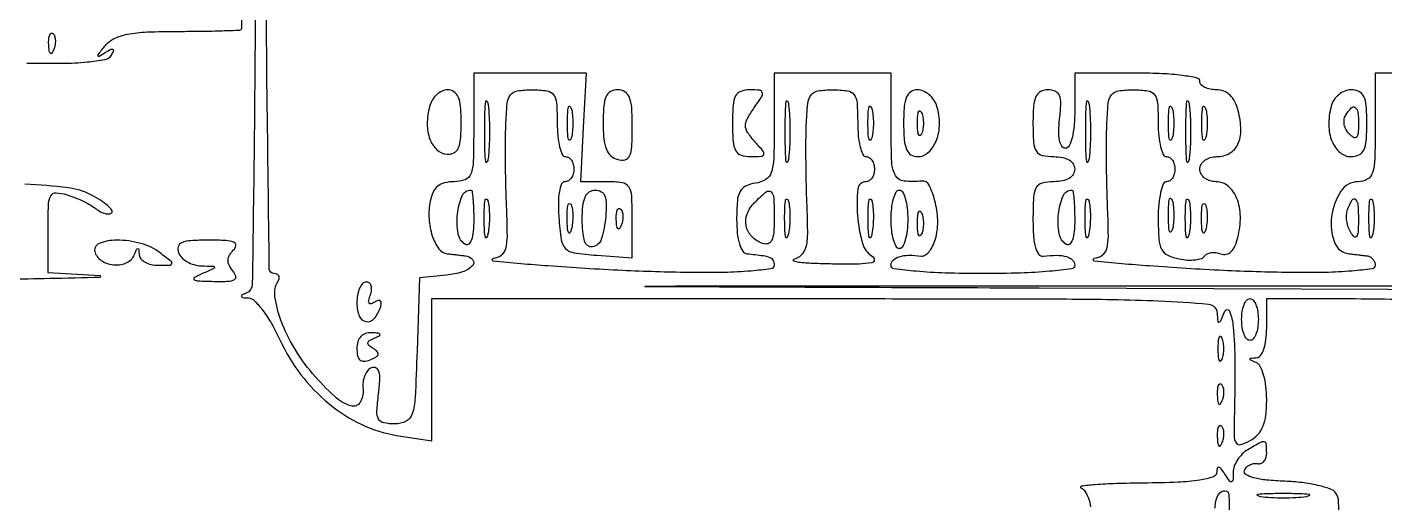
# Model space of a CAD drawing. Extents: x 23 to 255, y 40 to 184.
# Drawn here: x 47.76 to 61.52, y 157.66 to 162.47 of the extents above; entities that cross this region are included whole.
import ezdxf

# ---------------------------------------------------------------- set-up
doc = ezdxf.new("R2010")
doc.units = 0
doc.header["$MEASUREMENT"] = 0

msp = doc.modelspace()

# ---------------------------------------------------------------- linework, layer by layer
for points in [[(207.919475, 175.632891, 0.000007), (191.762556, 175.634099, 0.00002)], [(173.0434, 175.634494, 0.000013), (151.49745, 175.633531)], [(47.752712, 162.111413, 0.008141), (48.108224, 162.109, 0.02075), (48.365658, 162.122138, 0.022816), (48.546849, 162.147322, 0.211442), (48.610598, 162.19098, 0.031804), (48.632773, 162.232554, 0.41472), (48.627191, 162.24739, 0.228335), (48.60538, 162.24686, 0.01728), (48.552321, 162.217332, -0.009209), (48.485843, 162.178918, -0.558848), (48.475933, 162.184509, -0.177912), (48.482567, 162.20492, -0.003784), (48.549609, 162.28886, -0.113209), (48.638993, 162.358782, -0.06192), (48.771963, 162.402065, -0.03745), (48.972371, 162.425446, -0.01032), (49.289859, 162.432, 0.003172), (49.530088, 162.433524, 0.005121), (49.734537, 162.438213, 0.001238), (49.912379, 162.444555, 0.248592), (49.927203, 162.45315, 0.137701), (49.932728, 162.472053, 0.000008), (49.952466, 164.319505, 0.000321)], [(61.99065, 162.009177), (61.4196, 162.009), (61.4196, 161.4591, -0.007325), (61.414855, 161.135248, -0.068537), (61.391837, 160.997998, -0.190189), (61.339807, 160.933512, -0.12972), (61.247674, 160.9092, 0.25427), (61.071434, 160.81338, 0.11237), (60.9774, 160.556585, 0.119966), (61.00667, 160.295331, 0.285062), (61.154341, 160.179525, -0.001049), (61.197273, 160.174708, -0.000675), (61.247034, 160.16895, -0.000678), (61.295708, 160.163185, -0.001275), (61.335, 160.158375, -0.094555), (61.367305, 160.147923, -0.085885), (61.394749, 160.126055, -0.086153), (61.413184, 160.096306, -0.096013), (61.4196, 160.0632, -0.375139), (61.388, 160.027009, -0.012656), (61.184427, 160.004543, -0.016735), (60.910846, 159.990539, -0.007606), (60.55245, 159.989658, -0.008804), (59.881421, 160.010035, -0.006221), (59.128684, 160.05556, -0.007805), (58.572639, 160.104875, -0.908693), (58.572887, 160.134121, 0.139036), (58.653125, 160.164638, 0.168377), (58.698184, 160.230864, 0.067787), (58.714961, 160.360767, 0.009312), (58.707973, 160.63425, -0.004936), (58.700681, 160.846773, -0.003584), (58.696597, 161.083423, -0.00362), (58.695956, 161.308117, -0.007912), (58.699436, 161.48025, -0.014558), (58.713778, 161.700065, -0.136859), (58.74736, 161.787607, -0.198941), (58.816032, 161.828745, -0.036759), (58.9662, 161.8398, -0.033956), (59.116427, 161.829586, -0.200505), (59.182988, 161.79045, -0.14616), (59.213503, 161.707686, -0.015744), (59.22, 161.5014, 0.023598), (59.226124, 161.371713, 0.037669), (59.244851, 161.262405, 0.04382), (59.271849, 161.184239, 0.295869), (59.3046, 161.163, -0.148195), (59.336863, 161.153223, -0.098894), (59.364349, 161.125723, -0.082425), (59.382881, 161.084614, -0.064853), (59.3892, 161.0361, -0.064853), (59.382881, 160.987586, -0.082425), (59.364349, 160.946477, -0.098894), (59.336863, 160.918977, -0.148195), (59.3046, 160.9092, 0.307374), (59.271759, 160.886904, 0.038436), (59.244851, 160.800266, 0.034582), (59.226117, 160.680494, 0.021509), (59.22, 160.538362, 0.016227), (59.226898, 160.325862, 0.103765), (59.255656, 160.222635, 0.166836), (59.317164, 160.163976, 0.060618), (59.433519, 160.126708, 0.032838), (59.518413, 160.116193, 0.042317), (59.596945, 160.118314, 0.048068), (59.659074, 160.131404, 0.180294), (59.690028, 160.155451, -0.141191), (59.715508, 160.178562, -0.078902), (59.755831, 160.190977, -0.06807), (59.80433, 160.191234, -0.059008), (59.853667, 160.178713, 0.139549), (59.90869, 160.173798, 0.144917), (59.957132, 160.198774, 0.09879), (59.997255, 160.256182, 0.04181), (60.027797, 160.345502, 0.063149), (60.053196, 160.556548, 0.092195), (60.01788, 160.739957, 0.122416), (59.930189, 160.863385, 0.179249), (59.806499, 160.9092, -0.076059), (59.744034, 160.918757, -0.089331), (59.691028, 160.946477, -0.100741), (59.655594, 160.987705, -0.127982), (59.643, 161.0361, -0.131307), (59.656094, 161.0851, -0.103496), (59.692793, 161.126233, -0.089187), (59.748322, 161.153616, -0.070174), (59.814855, 161.163, 0.129134), (59.943325, 161.196742, 0.156769), (60.027443, 161.287746, 0.116192), (60.05785, 161.434919, 0.054629), (60.031212, 161.628489, 0.054755), (59.997704, 161.718795, 0.085772), (59.948626, 161.785289, 0.097946), (59.885434, 161.825665, 0.093598), (59.810588, 161.8398, -0.048508), (59.746453, 161.846037, -0.068509), (59.692229, 161.864651, -0.088693), (59.655706, 161.892095, -0.18959), (59.643, 161.9244, 0.354925), (59.614841, 161.959072, 0.018508), (59.463225, 161.98503, 0.02162), (59.260399, 162.003194, 0.011522), (59.0085, 162.009), (58.374, 162.009), (58.374, 161.6283, -0.02101), (58.367598, 161.476019, -0.039442), (58.347636, 161.354539, -0.050701), (58.317974, 161.271488, -0.289301), (58.280144, 161.2476, -0.263992), (58.243989, 161.268119, -0.085398), (58.221023, 161.327685, -0.053976), (58.212613, 161.421118, -0.02454), (58.220857, 161.5437, 0.018803), (58.233169, 161.699997, 0.105186), (58.21916, 161.78231, 0.2005), (58.177789, 161.82464, 0.100614), (58.103212, 161.8398, 0.121257), (58.028559, 161.821425, 0.167912), (57.981663, 161.771629, 0.087624), (57.95737, 161.675644, 0.018273), (57.951, 161.5014, 0.016149), (57.957345, 161.304997, 0.124134), (57.985369, 161.21799, 0.201266), (58.045044, 161.175839, 0.05449), (58.1625, 161.163, -0.04716), (58.25077, 161.154656, -0.088208), (58.3176, 161.12916, -0.118484), (58.358956, 161.08855, -0.140575), (58.374, 161.0361, -0.140575), (58.358956, 160.98365, -0.118484), (58.3176, 160.94304, -0.088208), (58.25077, 160.917544, -0.04716), (58.1625, 160.9092, 0.059045), (58.043375, 160.895083, 0.211025), (57.983787, 160.849609, 0.113781), (57.956715, 160.754174, 0.012455), (57.951, 160.524791, 0.017515), (57.956978, 160.354204, 0.05201), (57.977213, 160.239072, 0.095553), (58.010556, 160.173176, 0.26628), (58.05675, 160.154115, -0.029953), (58.191987, 160.163494, -0.072238), (58.291131, 160.150042, -0.120416), (58.351466, 160.115594, -0.205926), (58.374, 160.0632, -0.375539), (58.342068, 160.026681, -0.010792), (58.1202, 160.001673, -0.015486), (57.826094, 159.984096, -0.007181), (57.4434, 159.9786, -0.007181), (57.060706, 159.984096, -0.015486), (56.7666, 160.001673, -0.010792), (56.544732, 160.026681, -0.375539), (56.5128, 160.0632, -0.20322), (56.534702, 160.114861, -0.119311), (56.593517, 160.149428, -0.072635), (56.689829, 160.163868, -0.030806), (56.820498, 160.156308, 0.19001), (56.861117, 160.166947, 0.072352), (56.903628, 160.20868, 0.058194), (56.941532, 160.272794, 0.042967), (56.968407, 160.350798, 0.07377), (56.985373, 160.522263, 0.049698), (56.956329, 160.717134, 0.052111), (56.898289, 160.875446, 0.315031), (56.825862, 160.915475, -0.052222), (56.643918, 160.915268, -0.24077), (56.55825, 160.970876, -0.120987), (56.520086, 161.102759, -0.010222), (56.5128, 161.4591), (56.5128, 162.009), (55.9206, 162.009), (55.3284, 162.009), (55.3284, 161.464984, -0.00776), (55.323341, 161.13905, -0.072806), (55.298799, 161.001364, -0.178683), (55.242462, 160.931036, -0.100511), (55.13805, 160.893934, 0.074836), (55.038878, 160.864289, 0.164128), (54.982437, 160.81008, 0.101285), (54.954766, 160.713246, 0.019116), (54.9477, 160.5285, 0.024211), (54.95455, 160.387109, 0.049393), (54.97612, 160.278203, 0.070609), (55.009574, 160.206253, 0.22754), (55.05345, 160.179525, -0.007524), (55.21548, 160.160856, -0.067722), (55.284273, 160.142186, -0.175549), (55.316505, 160.112291, -0.119423), (55.3284, 160.0632, -0.375139), (55.2968, 160.027009, -0.012656), (55.093227, 160.004543, -0.016735), (54.819646, 159.990539, -0.007606), (54.46125, 159.989658, -0.008804), (53.790221, 160.010035, -0.006221), (53.037484, 160.05556, -0.007805), (52.481439, 160.104875, -0.908693), (52.481687, 160.134121, 0.139036), (52.561925, 160.164638, 0.168377), (52.606984, 160.230864, 0.067787), (52.623761, 160.360767, 0.009312), (52.616773, 160.63425, -0.004936), (52.609481, 160.846773, -0.003584), (52.605397, 161.083423, -0.00362), (52.604756, 161.308117, -0.007912), (52.608236, 161.48025, -0.014558), (52.622578, 161.700065, -0.136859), (52.65616, 161.787607, -0.198941), (52.724832, 161.828745, -0.036759), (52.875, 161.8398, -0.033956), (53.025227, 161.829586, -0.200505), (53.091788, 161.79045, -0.14616), (53.122303, 161.707686, -0.015744), (53.1288, 161.5014, 0.023598), (53.134924, 161.371713, 0.037669), (53.153651, 161.262405, 0.04382), (53.180649, 161.184239, 0.295869), (53.2134, 161.163, -0.148195), (53.245663, 161.153223, -0.098894), (53.273149, 161.125723, -0.082425), (53.291681, 161.084614, -0.064853), (53.298, 161.0361, -0.068766), (53.291298, 160.987597, -0.085064), (53.27172, 160.946477, -0.099895), (53.242652, 160.918982, -0.140531), (53.208536, 160.9092, 0.301641), (53.173905, 160.886216, 0.056128), (53.151189, 160.8092, 0.041131), (53.140585, 160.694832, 0.02062), (53.145086, 160.54965, 0.017229), (53.169688, 160.319906, 0.162473), (53.2134, 160.2324, 0.162473), (53.300906, 160.188688, 0.017229), (53.53065, 160.164086), (53.8902, 160.138071), (53.8902, 160.523636, 0.011775), (53.884457, 160.767439, 0.137866), (53.854732, 160.856808, 0.213261), (53.787603, 160.898472, 0.033822), (53.629181, 160.9092), (53.368163, 160.9092), (53.396531, 161.459277), (53.4249, 162.009355), (52.85385, 162.009177), (52.2828, 162.009), (52.2828, 161.4591, -0.006558), (52.278295, 161.1157, -0.081486), (52.253895, 160.98803, -0.220346), (52.19539, 160.929504, -0.088182), (52.081162, 160.9092, 0.059842), (51.986384, 160.897816, 0.112449), (51.91773, 160.863541, 0.11317), (51.870969, 160.803092, 0.061114), (51.842026, 160.713036, 0.061694), (51.830263, 160.534123, 0.06466), (51.863023, 160.360712, 0.077195), (51.929271, 160.230276, 0.212731), (52.016376, 160.179525, -0.001131), (52.059756, 160.174707, -0.000734), (52.109892, 160.16895, -0.000738), (52.158829, 160.163184, -0.001401), (52.1982, 160.158375, -0.178462), (52.273636, 160.119336, -0.397071), (52.272694, 160.060164, -0.12316), (52.168619, 159.995806, -0.053204), (52.00785, 159.96281), (51.7329, 159.9363), (51.708456, 159.19605, -0.004294), (51.688755, 158.722704, -0.061694), (51.659742, 158.557084, -0.204609), (51.597484, 158.483214, -0.117246), (51.482186, 158.4558, -0.049395), (51.370394, 158.466871, -0.223066), (51.319021, 158.504831, -0.139308), (51.30187, 158.582017, -0.016306), (51.318031, 158.759534, 0.016737), (51.330992, 158.903266, 0.078544), (51.322708, 158.985573, 0.209124), (51.294087, 159.021747, 0.210476), (51.248202, 159.025158, 0.138817), (51.208599, 158.997091, 0.074906), (51.178198, 158.945067, 0.065134), (51.161151, 158.878086, 0.057565), (51.160853, 158.806024, -0.16548), (51.13153, 158.6731, -0.345586), (51.038243, 158.637963, -0.112214), (50.870911, 158.735725, -0.027659), (50.649517, 158.967149, -0.041709), (50.465033, 159.223079, -0.045965), (50.332389, 159.498134, -0.050988), (50.268014, 159.744497, -0.178685), (50.30007, 159.902689, 0.095188), (50.311095, 159.931648, 0.173234), (50.306886, 159.956301, 0.172423), (50.287983, 159.972786, 0.094192), (50.257393, 159.9786, -0.410338), (50.211246, 160.024139, -0.000338), (50.189202, 161.7772, -0.002287), (50.172555, 164.04988, -0.000688)], [(50.070594, 163.518264, -0.002902), (50.058222, 161.365297, -0.000864), (50.038359, 159.869642, -0.301754), (49.97745, 159.780829, 0.023338), (49.933556, 159.760688, 0.395727), (49.928694, 159.746956, 0.266151), (49.943193, 159.736224, 0.016151), (49.999095, 159.731479, -0.189063), (50.060053, 159.70381, -0.031535), (50.145271, 159.604251, -0.030771), (50.235237, 159.467938, -0.022937), (50.31782, 159.307741, 0.056494), (50.530834, 158.95477, 0.057372), (50.816478, 158.660466, 0.059813), (51.149016, 158.449086, 0.07337), (51.50025, 158.340335), (51.8598, 158.2846), (51.8598, 159.0047), (51.8598, 159.7248), (55.836, 159.7248, -0.000689), (58.29218, 159.721413, -0.008601), (59.223054, 159.702831, -0.014502), (59.73065, 159.669198, -0.375116), (59.818146, 159.57675, 0.011173), (59.823289, 159.494555, 0.467319), (59.836065, 159.485594, 0.223503), (59.853603, 159.50044, 0.005675), (59.8968, 159.5979, -0.674919), (59.944142, 159.596837, -0.067526), (59.980303, 159.439648, -0.021775), (59.997438, 159.080874, -0.007406), (59.991888, 158.558914, 0.008181), (59.989872, 158.33693, 0.131425), (60.009602, 158.265258, 0.344431), (60.05467, 158.247393, 0.051393), (60.151235, 158.28694, 0.084557), (60.229965, 158.348057, 0.090027), (60.281983, 158.430584, 0.067987), (60.310862, 158.545085, 0.027833), (60.3198, 158.705527, 0.029363), (60.312147, 158.83573, 0.040079), (60.28909, 158.950933, 0.045615), (60.2553, 159.03836, 0.183853), (60.21405, 159.076571, -0.009076), (60.15823, 159.100282, -0.295955), (60.1506, 159.112044, -0.382689), (60.158773, 159.121158, -0.011437), (60.21405, 159.125921, 0.219781), (60.25688, 159.149084, 0.076734), (60.290619, 159.212463, 0.054598), (60.31268, 159.308001, 0.029469), (60.3198, 159.4287), (60.3198, 159.7248), (61.159597, 159.7248, -0.004986), (61.634148, 159.720068, -0.036771)], [(47.126941, 159.918657, 0.002277), (47.981948, 159.930636, 0.003661), (48.496801, 159.943967, 0.956004), (48.49695, 159.956638), (47.9682, 159.986674), (47.9682, 160.411338, -0.007846), (47.972342, 160.675303, -0.112434), (47.995924, 160.765652, -0.291488), (48.049175, 160.796446, -0.063714), (48.15855, 160.777647, -0.021737), (48.239326, 160.748988, -0.016832), (48.324649, 160.711083, -0.017127), (48.401994, 160.670226, -0.03874), (48.456694, 160.63299, 0.046645), (48.501495, 160.603517, 0.062203), (48.546959, 160.586174, 0.077327), (48.586209, 160.582797, 0.181165), (48.612606, 160.594806, 0.377684), (48.614332, 160.622095, 0.049564), (48.57096, 160.667899, 0.037944), (48.498561, 160.721551, 0.021168), (48.403263, 160.776062, 0.089485), (48.169769, 160.847972, 0.017987), (47.734596, 160.88474, 0.010351)], [(61.057268, 157.189481, 0.002706), (61.048271, 157.670649, 0.148769), (61.020143, 157.755677, 0.156829), (60.965402, 157.796846, 0.026668), (60.838341, 157.833434, 0.02686), (60.678949, 157.861344, 0.021067), (60.503953, 157.874934, -0.015402), (60.318318, 157.887238, -0.040308), (60.186886, 157.910823, -0.067862), (60.109409, 157.943, -0.364286), (60.095178, 157.982858, -0.093967), (60.115475, 158.016481, -0.084717), (60.14734, 158.041791, -0.085027), (60.185684, 158.055035, -0.095692), (60.224625, 158.05395, 0.13703), (60.260853, 158.055897, 0.128684), (60.291842, 158.07629, 0.107903), (60.312643, 158.112802, 0.075862), (60.3198, 158.1597, 0.019704), (60.3161, 158.253546, 0.339034), (60.296798, 158.275005, 0.173766), (60.259702, 158.269033, 0.00593), (60.12945, 158.195224, 0.064356), (60.072724, 158.151566, 0.05269), (60.024509, 158.092068, 0.054544), (59.991494, 158.026549, 0.087417), (59.980105, 157.965146, -0.012071), (59.977421, 157.884213, -0.340521), (59.964501, 157.869294, -0.297392), (59.944889, 157.877069, -0.010375), (59.8968, 157.9482, 0.021149), (59.859556, 158.000809, 0.167501), (59.834969, 158.016937, 0.405416), (59.819135, 158.007836, 0.066727), (59.813495, 157.96935, -0.319377), (59.77672, 157.918967, -0.042908), (59.641685, 157.886461, -0.027722), (59.420809, 157.865406, -0.007647), (59.07195, 157.856921, 0.005526), (58.795019, 157.851361, 0.011624), (58.580213, 157.839669, 0.014713), (58.439559, 157.824555, 0.768759), (58.43745, 157.807571, -0.156004), (58.478067, 157.77384, -0.054536), (58.512136, 157.704952, -0.047701), (58.535395, 157.615721, -0.039935)], [(59.796089, 157.602653, -0.072681), (59.810661, 157.698583, -0.119172), (59.84524, 157.757186, -0.202838), (59.8968, 157.779, -0.407996), (59.937617, 157.739042, -0.000646), (59.959855, 156.626325, -0.003416)]]:
    msp.add_lwpolyline(points, format="xyb")
for points in [[(48.025991, 162.246938, -0.054073), (48.007248, 162.211687, -0.470617), (47.99183, 162.210228, -0.168741), (47.979874, 162.234911, -0.018894), (47.974879, 162.29805, -0.028489), (47.975809, 162.356947, -0.077125), (47.985176, 162.397554, -0.208169), (48.000797, 162.412997, -0.296942), (48.019313, 162.409087, -0.126455), (48.035661, 162.381429, -0.060344), (48.042358, 162.340372, -0.05415), (48.039192, 162.293203, -0.051402)], [(51.835287, 161.6706, 0.06215), (51.811917, 161.494096, 0.090287), (51.838832, 161.339698, 0.117512), (51.91002, 161.232597, 0.17038), (52.013113, 161.187458, 0.136089), (52.081948, 161.201077, 0.173246), (52.126328, 161.247596, 0.086496), (52.149727, 161.340706, 0.018415), (52.1559, 161.508251, 0.019961), (52.149404, 161.670892, 0.078927), (52.125935, 161.767904, 0.148631), (52.082792, 161.820179, 0.147482), (52.017717, 161.8398, 0.111829), (51.961589, 161.827088, 0.075726), (51.907128, 161.790098, 0.070311), (51.862553, 161.73527, 0.071734)], [(53.5941, 161.505736, 0.02313), (53.601599, 161.343728, 0.071507), (53.627074, 161.237454, 0.112816), (53.673023, 161.170683, 0.122508), (53.74215, 161.132956, 0.12393), (53.81732, 161.132267, 0.233142), (53.862847, 161.170267, 0.0921), (53.885144, 161.264022, 0.012451), (53.8902, 161.46702, 0.01562), (53.884157, 161.660405, 0.079057), (53.86065, 161.765396, 0.163484), (53.814887, 161.819491, 0.136984), (53.74215, 161.8398, 0.127908), (53.67044, 161.82115, 0.162601), (53.624623, 161.770927, 0.085528), (53.600533, 161.675194, 0.018974)], [(54.9054, 161.5014, 0.016881), (54.911718, 161.314327, 0.107068), (54.937944, 161.223408, 0.192403), (54.991908, 161.17828, 0.079243), (55.087712, 161.163, 0.015178), (55.197793, 161.166342, 0.317485), (55.222118, 161.185834, 0.248408), (55.214996, 161.219823, 0.010514), (55.131724, 161.31582, -0.03229), (55.057874, 161.408841, -0.146506), (55.036633, 161.473916, -0.134238), (55.053738, 161.543119, -0.02546), (55.123409, 161.65422, 0.010895), (55.200541, 161.769613, 0.202786), (55.207681, 161.811892, 0.321204), (55.181169, 161.834974, 0.023695), (55.079397, 161.8398, 0.088801), (54.989568, 161.823719, 0.187554), (54.937425, 161.777516, 0.101896), (54.911724, 161.685308, 0.017187)], [(56.1744, 161.5014, 0.023598), (56.180524, 161.371713, 0.037669), (56.199251, 161.262405, 0.04382), (56.226249, 161.184239, 0.295869), (56.259, 161.163, -0.148195), (56.291263, 161.153223, -0.098894), (56.318749, 161.125723, -0.082425), (56.337281, 161.084614, -0.064853), (56.3436, 161.0361, -0.064853), (56.337281, 160.987586, -0.082425), (56.318749, 160.946477, -0.098894), (56.291263, 160.918977, -0.148195), (56.259, 160.9092, 0.383564), (56.175386, 160.833993, 0.047448), (56.172467, 160.567192, 0.045043), (56.221894, 160.285852, 0.197367), (56.32245, 160.154576, -0.281512), (56.342368, 160.117642, -0.343209), (56.317349, 160.088856, -0.045448), (56.188341, 160.075487, -0.006398), (55.9206, 160.075586, -0.007086), (55.719303, 160.081091, -0.01961), (55.578069, 160.092517, -0.077632), (55.525343, 160.107388, -0.706174), (55.526737, 160.123055, 0.129471), (55.60572, 160.167217, 0.138068), (55.650365, 160.243577, 0.063963), (55.66768, 160.37928, 0.010725), (55.661824, 160.641991, -0.004976), (55.654741, 160.851542, -0.003576), (55.650835, 161.085697, -0.003611), (55.650321, 161.308615, -0.007781), (55.653836, 161.48025, -0.014558), (55.668178, 161.700065, -0.136859), (55.70176, 161.787607, -0.198941), (55.770432, 161.828745, -0.036759), (55.9206, 161.8398, -0.033956), (56.070827, 161.829586, -0.200505), (56.137388, 161.79045, -0.14616), (56.167903, 161.707686, -0.015744)], [(56.6397, 161.5014, 0.018938), (56.646106, 161.33232, 0.080786), (56.669747, 161.234429, 0.155), (56.714024, 161.182469, 0.140286), (56.782049, 161.163, 0.193159), (56.891428, 161.206893, 0.110188), (56.97161, 161.327148, 0.089079), (57.004084, 161.495191, 0.080306), (56.9781, 161.6706, 0.07106), (56.94692, 161.735277, 0.067022), (56.898358, 161.790098, 0.071457), (56.84048, 161.827142, 0.107075), (56.782049, 161.8398, 0.140286), (56.714024, 161.820331, 0.155), (56.669747, 161.768371, 0.080786), (56.646106, 161.67048, 0.018938)], [(60.972087, 161.6706, 0.0671), (60.949171, 161.483353, 0.092564), (60.98222, 161.317612, 0.120453), (61.062983, 161.204764, 0.179354), (61.175667, 161.163, 0.109314), (61.255201, 161.180599, 0.175576), (61.303892, 161.22907, 0.09241), (61.32865, 161.323755, 0.017867), (61.335, 161.5014, 0.017867), (61.32865, 161.679045, 0.09241), (61.303892, 161.77373, 0.175576), (61.255201, 161.822201, 0.109314), (61.175667, 161.8398, 0.097502), (61.111221, 161.827112, 0.076311), (61.049991, 161.790317, 0.073995), (61.000991, 161.735523, 0.081717)], [(52.428599, 161.14185, -0.108536), (52.416156, 161.10664, -0.707215), (52.404501, 161.1092, -0.025693), (52.39652, 161.219719, -0.005179), (52.394478, 161.4168, -0.005179), (52.39652, 161.613881, -0.025693), (52.404501, 161.7244, -0.707215), (52.416156, 161.72696, -0.108536), (52.428599, 161.69175, -0.019375), (52.439231, 161.566562, -0.011494), (52.442674, 161.4168, -0.011494), (52.439231, 161.267038, -0.019375)], [(55.474199, 161.14185, -0.108536), (55.461756, 161.10664, -0.707215), (55.450101, 161.1092, -0.025693), (55.44212, 161.219719, -0.005179), (55.440078, 161.4168, -0.005179), (55.44212, 161.613881, -0.025693), (55.450101, 161.7244, -0.707215), (55.461756, 161.72696, -0.108536), (55.474199, 161.69175, -0.019375), (55.484831, 161.566562, -0.011494), (55.488274, 161.4168, -0.011494), (55.484831, 161.267038, -0.019375)], [(58.519799, 161.14185, -0.108536), (58.507356, 161.10664, -0.707215), (58.495701, 161.1092, -0.025693), (58.48772, 161.219719, -0.005179), (58.485678, 161.4168, -0.005179), (58.48772, 161.613881, -0.025693), (58.495701, 161.7244, -0.707215), (58.507356, 161.72696, -0.108536), (58.519799, 161.69175, -0.019375), (58.530431, 161.566562, -0.011494), (58.533874, 161.4168, -0.011494), (58.530431, 161.267038, -0.019375)], [(59.534999, 161.14185, -0.108536), (59.522556, 161.10664, -0.707215), (59.510901, 161.1092, -0.025693), (59.50292, 161.219719, -0.005179), (59.500878, 161.4168, -0.005179), (59.50292, 161.613881, -0.025693), (59.510901, 161.7244, -0.707215), (59.522556, 161.72696, -0.108536), (59.534999, 161.69175, -0.019375), (59.545631, 161.566562, -0.011494), (59.549074, 161.4168, -0.011494), (59.545631, 161.267038, -0.019375)], [(53.271717, 161.35335, -0.161593), (53.257478, 161.331427, -0.542911), (53.244392, 161.335769, -0.052887), (53.235372, 161.395482, -0.011065), (53.233027, 161.5014, -0.011065), (53.235372, 161.607318, -0.052887), (53.244392, 161.667031, -0.542911), (53.257478, 161.671373, -0.161593), (53.271717, 161.64945, -0.039571), (53.283748, 161.582001, -0.024357), (53.287676, 161.5014, -0.024357), (53.283748, 161.420799, -0.039571)], [(56.317317, 161.35335, -0.161593), (56.303078, 161.331427, -0.542911), (56.289992, 161.335769, -0.052887), (56.280972, 161.395482, -0.011065), (56.278627, 161.5014, -0.011065), (56.280972, 161.607318, -0.052887), (56.289992, 161.667031, -0.542911), (56.303078, 161.671373, -0.161593), (56.317317, 161.64945, -0.039571), (56.329348, 161.582001, -0.024357), (56.333276, 161.5014, -0.024357), (56.329348, 161.420799, -0.039571)], [(56.822629, 161.39565, -0.174857), (56.806785, 161.377936, -0.447206), (56.792493, 161.383092, -0.078554), (56.782597, 161.425984, -0.017491), (56.779958, 161.5014, -0.017491), (56.782597, 161.576816, -0.078554), (56.792493, 161.619708, -0.447206), (56.806785, 161.624864, -0.174857), (56.822629, 161.60715, -0.057986), (56.835855, 161.558927, -0.037979), (56.840231, 161.5014, -0.037979), (56.835855, 161.443873, -0.057986)], [(59.362917, 161.35335, -0.161593), (59.348678, 161.331427, -0.542911), (59.335592, 161.335769, -0.052887), (59.326572, 161.395482, -0.011065), (59.324227, 161.5014, -0.011065), (59.326572, 161.607318, -0.052887), (59.335592, 161.667031, -0.542911), (59.348678, 161.671373, -0.161593), (59.362917, 161.64945, -0.039571), (59.374948, 161.582001, -0.024357), (59.378876, 161.5014, -0.024357), (59.374948, 161.420799, -0.039571)], [(59.701317, 161.35335, -0.161593), (59.687078, 161.331427, -0.542911), (59.673992, 161.335769, -0.052887), (59.664972, 161.395482, -0.011065), (59.662627, 161.5014, -0.011065), (59.664972, 161.607318, -0.052887), (59.673992, 161.667031, -0.542911), (59.687078, 161.671373, -0.161593), (59.701317, 161.64945, -0.039571), (59.713348, 161.582001, -0.024357), (59.717276, 161.5014, -0.024357), (59.713348, 161.420799, -0.039571)], [(61.2504, 161.48448, -0.02285), (61.246418, 161.39739, -0.178281), (61.22925, 161.361321, -0.339454), (61.200796, 161.357913, -0.062607), (61.156251, 161.392509, -0.074436), (61.124537, 161.435391, -0.072722), (61.106456, 161.486018, -0.077894), (61.104321, 161.536399, -0.11056), (61.118944, 161.578629, -0.044558), (61.177532, 161.656888, -0.382301), (61.217488, 161.661252, -0.217734), (61.244445, 161.614226, -0.022936)], [(52.2828, 160.523507, -0.023007), (52.277319, 160.40445, -0.059005), (52.25938, 160.32024, -0.125298), (52.23183, 160.277919, -0.336396), (52.1982, 160.2747, -0.214448), (52.124846, 160.383145, -0.068716), (52.117875, 160.582156, -0.073684), (52.164303, 160.764508, -0.302333), (52.2546, 160.8246, -0.377696), (52.265857, 160.814682, -0.00822), (52.274516, 160.736154, -0.014563), (52.280771, 160.638952, -0.008785)], [(52.427234, 160.381436, -0.082665), (52.413372, 160.344035, -0.67161), (52.400748, 160.34571, -0.053901), (52.391497, 160.407615, -0.008901), (52.388735, 160.5285, -0.009782), (52.390502, 160.650191, -0.038992), (52.398838, 160.724295, -0.417468), (52.411712, 160.732912, -0.285845), (52.425527, 160.719836, -0.041951), (52.437701, 160.649835, -0.020826), (52.44191, 160.559768, -0.020511), (52.438516, 160.465451, -0.028254)], [(53.62061, 160.556165, -0.04824), (53.575177, 160.325944, -0.291541), (53.487242, 160.250026, -0.391156), (53.40696, 160.305054, -0.056108), (53.3826, 160.52145, -0.023942), (53.389436, 160.664131, -0.079075), (53.412977, 160.754973, -0.1386), (53.454543, 160.80566, -0.153313), (53.51486, 160.8246, -0.134125), (53.574596, 160.808282, -0.167078), (53.611729, 160.764763, -0.093706), (53.626873, 160.685339, -0.025001)], [(55.3284, 160.531155, -0.019445), (55.322897, 160.389715, -0.094086), (55.301904, 160.312477, -0.217307), (55.263731, 160.280983, -0.158373), (55.208041, 160.283896, -0.110892), (55.099137, 160.356387, -0.142714), (55.043963, 160.462597, -0.14045), (55.054048, 160.583141, -0.106108), (55.126537, 160.695252, -0.021145), (55.246175, 160.805177, -0.360332), (55.295877, 160.805631, -0.215278), (55.324028, 160.7494, -0.010016)], [(55.472834, 160.381436, -0.082665), (55.458972, 160.344035, -0.67161), (55.446348, 160.34571, -0.053901), (55.437097, 160.407615, -0.008901), (55.434335, 160.5285, -0.009782), (55.436102, 160.650191, -0.038992), (55.444438, 160.724295, -0.417468), (55.457312, 160.732912, -0.285845), (55.471127, 160.719836, -0.041951), (55.483301, 160.649835, -0.020826), (55.48751, 160.559768, -0.020511), (55.484116, 160.465451, -0.028254)], [(56.318834, 160.381436, -0.082665), (56.304972, 160.344035, -0.67161), (56.292348, 160.34571, -0.053901), (56.283097, 160.407615, -0.008901), (56.280335, 160.5285, -0.009782), (56.282102, 160.650191, -0.038992), (56.290438, 160.724295, -0.417468), (56.303312, 160.732912, -0.285845), (56.317127, 160.719836, -0.041951), (56.329301, 160.649835, -0.020826), (56.33351, 160.559768, -0.020511), (56.330116, 160.465451, -0.028254)], [(56.682, 160.5285, -0.027026), (56.675863, 160.415042, -0.042582), (56.657149, 160.319379, -0.052312), (56.63003, 160.252035, -0.277684), (56.5974, 160.2324, -0.277684), (56.56477, 160.252035, -0.052312), (56.537651, 160.319379, -0.042582), (56.518937, 160.415042, -0.027026), (56.5128, 160.5285, -0.027026), (56.518937, 160.641958, -0.042582), (56.537651, 160.737621, -0.052312), (56.56477, 160.804965, -0.277684), (56.5974, 160.8246, -0.277684), (56.63003, 160.804965, -0.052312), (56.657149, 160.737621, -0.042582), (56.675863, 160.641958, -0.027026)], [(58.374, 160.523507, -0.023007), (58.368519, 160.40445, -0.059005), (58.35058, 160.32024, -0.125298), (58.32303, 160.277919, -0.336396), (58.2894, 160.2747, -0.214448), (58.216046, 160.383145, -0.068716), (58.209075, 160.582156, -0.073684), (58.255503, 160.764508, -0.302333), (58.3458, 160.8246, -0.377696), (58.357057, 160.814682, -0.00822), (58.365716, 160.736154, -0.014563), (58.371971, 160.638952, -0.008785)], [(58.518434, 160.381436, -0.082665), (58.504572, 160.344035, -0.67161), (58.491948, 160.34571, -0.053901), (58.482697, 160.407615, -0.008901), (58.479935, 160.5285, -0.009782), (58.481702, 160.650191, -0.038992), (58.490038, 160.724295, -0.417468), (58.502912, 160.732912, -0.285845), (58.516727, 160.719836, -0.041951), (58.528901, 160.649835, -0.020826), (58.53311, 160.559768, -0.020511), (58.529716, 160.465451, -0.028254)], [(59.362917, 160.42275, -0.161593), (59.348678, 160.400827, -0.542911), (59.335592, 160.405169, -0.052887), (59.326572, 160.464882, -0.011065), (59.324227, 160.5708, -0.011065), (59.326572, 160.676718, -0.052887), (59.335592, 160.736431, -0.542911), (59.348678, 160.740773, -0.161593), (59.362917, 160.71885, -0.039571), (59.374948, 160.651401, -0.024357), (59.378876, 160.5708, -0.024357), (59.374948, 160.490199, -0.039571)], [(59.533634, 160.381436, -0.082665), (59.519772, 160.344035, -0.67161), (59.507148, 160.34571, -0.053901), (59.497897, 160.407615, -0.008901), (59.495135, 160.5285, -0.009782), (59.496902, 160.650191, -0.038992), (59.505238, 160.724295, -0.417468), (59.518112, 160.732912, -0.285845), (59.531927, 160.719836, -0.041951), (59.544101, 160.649835, -0.020826), (59.54831, 160.559768, -0.020511), (59.544916, 160.465451, -0.028254)], [(61.249105, 160.50735, -0.013404), (61.24555, 160.397595, -0.134771), (61.230964, 160.354606, -0.458049), (61.207511, 160.351856, -0.066116), (61.172332, 160.393928, -0.06042), (61.146667, 160.447928, -0.046657), (61.131811, 160.511451, -0.047824), (61.129233, 160.574424, -0.078095), (61.140378, 160.626578, -0.038196), (61.187063, 160.725035, -0.508946), (61.221013, 160.728789, -0.173231), (61.245203, 160.670977, -0.014704)], [(61.394834, 160.381436, -0.082665), (61.380972, 160.344035, -0.67161), (61.368348, 160.34571, -0.053901), (61.359097, 160.407615, -0.008901), (61.356335, 160.5285, -0.009782), (61.358102, 160.650191, -0.038992), (61.366438, 160.724295, -0.417468), (61.379312, 160.732912, -0.285845), (61.393127, 160.719836, -0.041951), (61.405301, 160.649835, -0.020826), (61.40951, 160.559768, -0.020511), (61.406116, 160.465451, -0.028254)], [(53.272027, 160.42436, -0.087174), (53.257109, 160.391732, -0.597527), (53.243563, 160.393216, -0.080377), (53.233328, 160.43813, -0.012823), (53.229893, 160.5285, -0.014395), (53.231395, 160.619878, -0.052471), (53.240056, 160.677155, -0.333666), (53.253765, 160.688056, -0.31318), (53.268892, 160.67816, -0.06278), (53.282299, 160.627574, -0.030339), (53.287194, 160.560649, -0.029507), (53.283863, 160.489299, -0.037336)], [(53.778791, 160.470338, -0.054073), (53.760048, 160.435087, -0.470617), (53.74463, 160.433628, -0.168741), (53.732674, 160.458311, -0.018894), (53.727679, 160.52145, -0.028489), (53.728609, 160.580347, -0.077125), (53.737976, 160.620954, -0.208169), (53.753597, 160.636397, -0.296942), (53.772113, 160.632487, -0.126455), (53.788461, 160.604829, -0.060344), (53.795158, 160.563772, -0.05415), (53.791992, 160.516603, -0.051402)], [(56.822629, 160.38045, -0.174857), (56.806785, 160.362736, -0.447206), (56.792493, 160.367892, -0.078554), (56.782597, 160.410784, -0.017491), (56.779958, 160.4862, -0.017491), (56.782597, 160.561616, -0.078554), (56.792493, 160.604508, -0.447206), (56.806785, 160.609664, -0.174857), (56.822629, 160.59195, -0.057986), (56.835855, 160.543727, -0.037979), (56.840231, 160.4862, -0.037979), (56.835855, 160.428673, -0.057986)], [(59.701627, 160.42436, -0.087174), (59.686709, 160.391732, -0.597527), (59.673163, 160.393216, -0.080377), (59.662928, 160.43813, -0.012823), (59.659493, 160.5285, -0.014395), (59.660995, 160.619878, -0.052471), (59.669656, 160.677155, -0.333666), (59.683365, 160.688056, -0.31318), (59.698492, 160.67816, -0.06278), (59.711899, 160.627574, -0.030339), (59.716794, 160.560649, -0.029507), (59.713463, 160.489299, -0.037336)], [(48.445206, 160.1901, 0.171907), (48.519051, 160.103646, 0.118112), (48.643803, 160.066651, 0.122448), (48.768368, 160.090677, 0.190519), (48.842771, 160.16895, -0.009076), (48.866482, 160.22477, -0.295955), (48.878244, 160.2324, -0.382689), (48.887358, 160.224227, -0.011437), (48.892121, 160.16895, 0.165035), (48.908729, 160.12857, 0.08776), (48.95129, 160.094264, 0.071233), (49.012769, 160.071046, 0.054775), (49.08417, 160.0632, 0.007283), (49.205822, 160.064972, 0.3574), (49.22286, 160.079785, 0.27426), (49.213711, 160.103606, 0.005296), (49.10532, 160.187409, 0.09498), (48.909759, 160.283854, 0.066272), (48.665426, 160.317396, 0.09846), (48.485051, 160.282292, 0.407758)], [(49.291206, 160.1901, 0.106826), (49.323251, 160.141109, 0.063814), (49.378855, 160.09873, 0.059491), (49.448249, 160.068985, 0.063414), (49.521201, 160.057254, -0.0032), (49.643758, 160.052449, -0.357281), (49.655083, 160.042276, -0.338436), (49.647575, 160.028535, -0.003056), (49.5333, 159.9786, 0.022221), (49.451205, 159.938914, 0.563125), (49.450178, 159.918536, 0.138967), (49.491109, 159.905007, 0.00556), (49.649409, 159.899946, 0.013146), (49.796893, 159.90075, 0.118573), (49.858689, 159.917706, 0.360204), (49.871943, 159.951331, 0.094466), (49.841772, 160.005993, -0.05617), (49.803714, 160.064018, -0.125475), (49.792351, 160.115162, -0.128718), (49.806957, 160.164645, -0.060657), (49.848333, 160.217493, 0.165936), (49.870904, 160.26345, 0.343623), (49.851732, 160.29585, 0.082726), (49.770529, 160.31311, 0.011091), (49.595175, 160.317, 0.013971), (49.414833, 160.31196, 0.085105), (49.324238, 160.29116, 0.227838), (49.288548, 160.251062, 0.162833)], [(51.0984, 159.67545, 0.09395), (51.122661, 159.547474, 0.264021), (51.191035, 159.492201, 0.265053), (51.273297, 159.522661, 0.094337), (51.336738, 159.636113, 0.0533), (51.345873, 159.677894, 0.235464), (51.337402, 159.700833, 0.268586), (51.315254, 159.706013, 0.064725), (51.279544, 159.689882, -0.066938), (51.242531, 159.673358, -0.340087), (51.222818, 159.68099, -0.198816), (51.218508, 159.708899, -0.031793), (51.23532, 159.762706, 0.062551), (51.247694, 159.81295, 0.10915), (51.243393, 159.855432, 0.151163), (51.223527, 159.883353, 0.164546), (51.192051, 159.894, 0.215522), (51.156225, 159.877805, 0.07938), (51.12591, 159.829801, 0.06037), (51.105262, 159.759128, 0.040936)], [(65.58615, 159.830721), (64.296, 159.804993), (64.275635, 155.471447), (64.255271, 151.1379), (64.232567, 155.473101), (64.209864, 159.808302), (58.013682, 159.830559, -0.000028), (54.020799, 159.845125, -0.989179), (54.020767, 159.849534, -0.004438), (54.430313, 159.853293, -0.000015), (59.3469, 159.854632, -0.000316), (62.150895, 159.853538, -0.000703), (64.285557, 159.848357, -0.001095), (65.586093, 159.840525, -0.986023)], [(60.2352, 159.5133, -0.038131), (60.229014, 159.432308, -0.057076), (60.210349, 159.363928, -0.074992), (60.182996, 159.317268, -0.226478), (60.1506, 159.3018, -0.226478), (60.118204, 159.317268, -0.074992), (60.090851, 159.363928, -0.057076), (60.072186, 159.432308, -0.038131), (60.066, 159.5133, -0.038131), (60.072186, 159.594292, -0.057076), (60.090851, 159.662672, -0.074992), (60.118204, 159.709332, -0.226478), (60.1506, 159.7248, -0.226478), (60.182996, 159.709332, -0.074992), (60.210349, 159.662672, -0.057076), (60.229014, 159.594292, -0.038131)], [(51.0984, 159.219855, 0.049964), (51.105786, 159.14613, 0.166847), (51.130036, 159.104772, 0.198126), (51.171411, 159.091125, 0.073594), (51.232393, 159.104728, 0.034486), (51.291609, 159.13227, 0.199315), (51.312676, 159.158696, 0.271436), (51.305537, 159.18659, 0.059214), (51.265121, 159.218732, -0.042551), (51.220987, 159.251498, -0.248965), (51.211164, 159.277665, -0.232192), (51.227156, 159.3018, -0.037717), (51.279177, 159.32718, 0.023718), (51.327652, 159.349174, 0.438953), (51.331674, 159.363695, 0.232968), (51.313639, 159.3749, 0.013273), (51.24645, 159.379721, 0.092314), (51.184604, 159.371067, 0.125814), (51.137503, 159.340648, 0.116153), (51.108331, 159.289194, 0.071246)], [(59.825558, 159.2172, 0.017491), (59.828197, 159.141784, 0.078554), (59.838093, 159.098892, 0.447206), (59.852385, 159.093736, 0.174857), (59.868229, 159.11145, 0.057986), (59.881455, 159.159673, 0.037979), (59.885831, 159.2172, 0.037979), (59.881455, 159.274727, 0.057986), (59.868229, 159.32295, 0.174857), (59.852385, 159.340664, 0.447206), (59.838093, 159.335508, 0.078554), (59.828197, 159.292616, 0.017491)], [(59.818879, 158.74485, 0.018894), (59.823874, 158.681711, 0.168741), (59.83583, 158.657028, 0.470617), (59.851248, 158.658487, 0.054073), (59.869991, 158.693738, 0.051402), (59.883192, 158.740003, 0.05415), (59.886358, 158.787172, 0.060344), (59.879661, 158.828229, 0.126455), (59.863313, 158.855887, 0.296942), (59.844797, 158.859797, 0.208169), (59.829176, 158.844354, 0.077125), (59.819809, 158.803747, 0.028489)], [(59.818879, 158.32185, 0.018894), (59.823874, 158.258711, 0.168741), (59.83583, 158.234028, 0.470617), (59.851248, 158.235487, 0.054073), (59.869991, 158.270738, 0.051402), (59.883192, 158.317003, 0.05415), (59.886358, 158.364172, 0.060344), (59.879661, 158.405229, 0.126455), (59.863313, 158.432887, 0.296942), (59.844797, 158.436797, 0.208169), (59.829176, 158.421354, 0.077125), (59.819809, 158.380747, 0.028489)], [(60.72165, 157.718405, -0.023547), (60.615712, 157.707427, -0.014044), (60.489, 157.703867, -0.014044), (60.362288, 157.707427, -0.023547), (60.25635, 157.718405, -0.124239), (60.22569, 157.731279, -0.664672), (60.228723, 157.743296, -0.03126), (60.322286, 157.751536, -0.006336), (60.489, 157.753648, -0.006336), (60.655714, 157.751536, -0.03126), (60.749277, 157.743296, -0.664672), (60.75231, 157.731279, -0.124239)]]:
    msp.add_lwpolyline(points, format="xyb", close=True)

doc.saveas('drawing.dxf')
